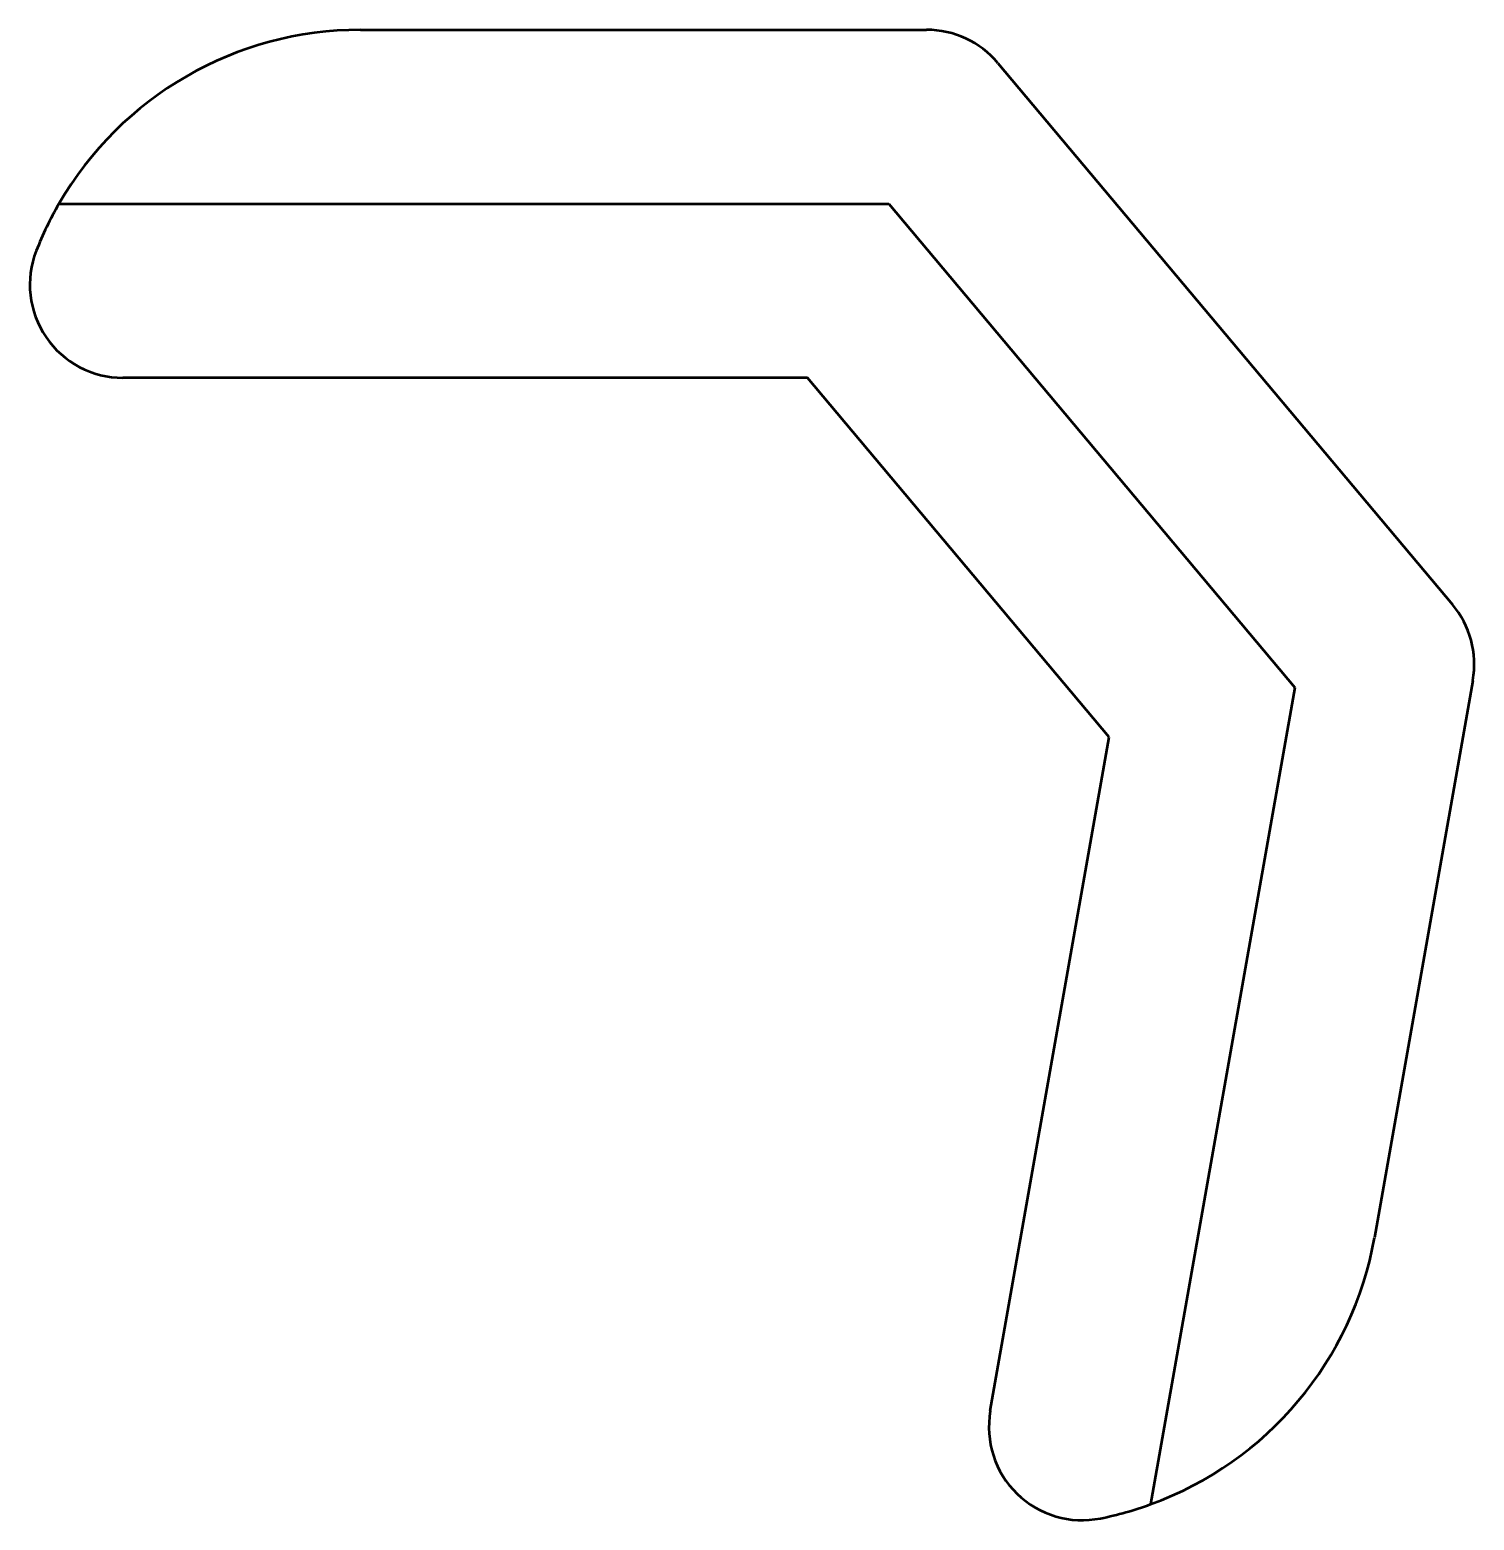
# Model space of a CAD drawing. Header units: millimetres. Extents: x -99 to 67, y -151 to 20.
import ezdxf

# ---------------------------------------------------------------- set-up
doc = ezdxf.new("R2010")
doc.units = ezdxf.units.MM
doc.layers.add('IV_FEATURE_PROFILES', color=7, linetype='Continuous', lineweight=50)
doc.layers.add('IV_OUTER_PROFILE', color=7, linetype='Continuous', lineweight=50)

msp = doc.modelspace()

# ---------------------------------------------------------------- linework, layer by layer
at = {"layer": 'IV_FEATURE_PROFILES'}
for p, q in [((-95.35, 0), (0, 0)), ((0, 0), (46.64, -55.58)), ((46.64, -55.58), (30.08, -149.48))]:
    msp.add_line(p, q, dxfattribs=at)
at = {"layer": 'IV_OUTER_PROFILE'}
for p, q in [((-60.7, 20), (4.34, 20)), ((12.53, 16.18), (64.74, -46.04)), ((-9.33, -20), (-87.98, -20)), ((25.32, -61.29), (-9.33, -20)), ((67.08, -54.78), (55.79, -118.83)), ((11.66, -138.75), (25.32, -61.29))]:
    msp.add_line(p, q, dxfattribs=at)
for centre, radius, start, end in [((-60.7, -20), 40, 90, 150), ((4.34, 9.3), 10.7, 40, 90), ((-60.7, -20), 40, 150, 158.5809), ((-87.98, -9.3), 10.7, 158.5809, 270), ((56.55, -52.92), 10.7, 350, 40), ((16.4, -111.89), 40, 290, 350), ((22.2, -140.61), 10.7, 170, 281.4191), ((16.4, -111.89), 40, 281.4191, 290)]:
    msp.add_arc(centre, radius, start, end, dxfattribs=at)

doc.saveas('drawing.dxf')
